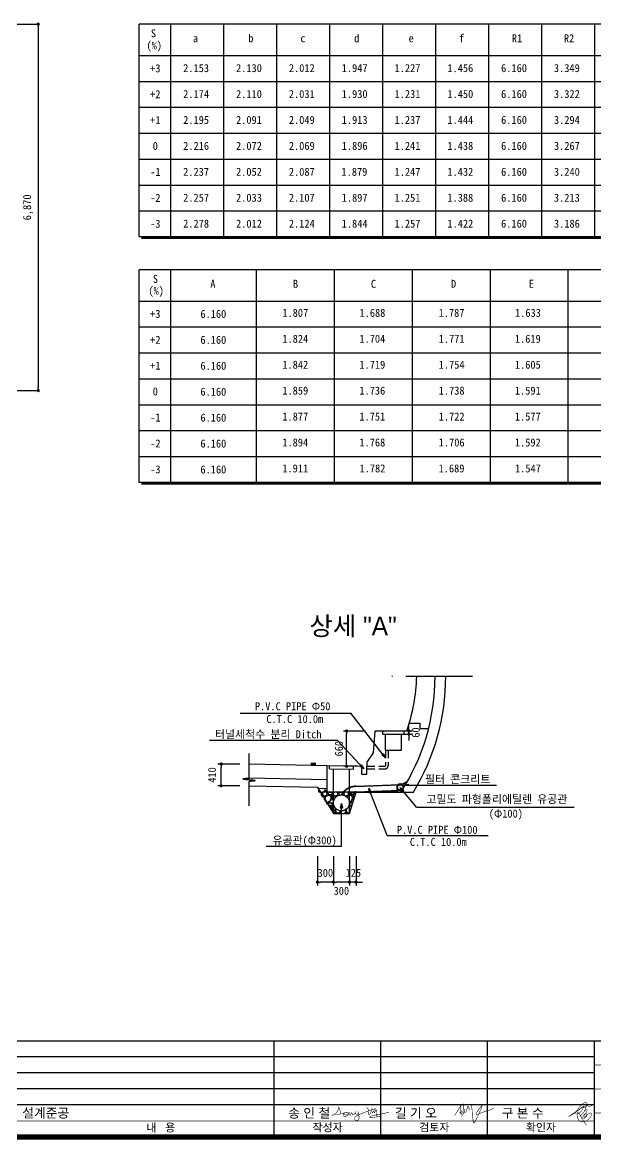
# Model space of a CAD drawing. Header units: millimetres. Extents: x -69382 to 174843, y -46375 to 101648.
# Drawn here: x 57822 to 68567, y -19600 to 1349 of the extents above; entities that cross this region are included whole.
import ezdxf
from ezdxf.enums import TextEntityAlignment as Align

# ---------------------------------------------------------------- set-up
doc = ezdxf.new("R2010")
doc.units = ezdxf.units.MM
doc.header["$LTSCALE"] = 1000
doc.linetypes.add('A-CENTR01', pattern=[2, 1.25, -0.25, 0.25, -0.25])
doc.linetypes.add('A-DASHD01', pattern=[0.75, 0.5, -0.25])
for name, color, linetype in [('CS-CNTL', 1, 'A-CENTR01'), ('CS-CONC-MAJR', 4, 'Continuous'), ('CS-CUTL', 1, 'A-CENTR01'), ('CS-DIML', 1, 'Continuous'), ('CS-EXCV', 3, 'A-DIGLN01'), ('CS-LEAL', 1, 'Continuous'), ('CS-LEAT', 3, 'Continuous'), ('CS-PATT', 1, 'Continuous'), ('CS-SYMB', 3, 'Continuous'), ('CS-TABL-LIN1', 4, 'Continuous'), ('CS-TABL-LIN2', 1, 'Continuous'), ('CS-TABL-TEX2', 3, 'Continuous'), ('CST-01-02-02-G05-CS-EXCV', 3, 'CFZ008'), ('CX-BORD', 3, 'Continuous'), ('CX-BORD-LIN1', 4, 'Continuous'), ('CX-BORD-LIN2', 3, 'Continuous'), ('CX-BORD-TEX2', 7, 'Continuous'), ('CX-BORD-TEX3', 6, 'Continuous'), ('CZ-HIDL', 2, 'A-DASHD01'), ('CZ-TEX1', 6, 'Continuous'), ('DIM1', 1, 'Continuous'), ('SINE', 7, 'Continuous')]:
    doc.layers.add(name, color=color, linetype=linetype)
doc.styles.get("Standard").update_dxf_attribs({"font": 'txt.shx', "bigfont": 'whgtxt.shx'})
doc.styles.add('TB_TEXT', font='Dotum.ttf')
doc.styles.add('TB_WBTXT', font='Dotum.ttf')
doc.styles.add('TB_WMTXT', font='Dotum.ttf')
doc.styles.add('WGTXT', font='DotumChe.ttf')
doc.linetypes.add('A-DIGLN01', pattern='A,0.9,-0.2,[19,kscals.shx,S=0.1,R=180,X=0,Y=0],0.9', length=2)
doc.linetypes.add('CFZ008', pattern='A,0.9,-0.2,[106,KHCLINE.shx,S=0.00606,R=180,X=0,Y=0],0.9', length=2)
doc.dimstyles.get("Standard").update_dxf_attribs({"dimtxt": 0.18, "dimasz": 0.18, "dimexe": 0.18, "dimexo": 0.0625, "dimgap": 0.09, "dimtad": 0, "dimtih": 1, "dimtoh": 1, "dimdec": 4, "dimzin": 0, "dimdsep": 46, "dimtxsty": 'Standard', "dimcen": 0.09, "dimadec": 0, "dimazin": 0, "dimtfac": 1, "dimtdec": 4, "dimtofl": 0, "dimtmove": 0, "dimatfit": 3, "dimfxl": 1, "dimtolj": 1, "dimtzin": 0, "dimarcsym": 0})

# ---------------------------------------------------------------- blocks, each defined once
blk = doc.blocks.new('_Dot')
at = {"layer": 'DIM1'}
blk.add_line((0, 0), (-1, 0), dxfattribs=at)
at = {"layer": 'DIM1', "const_width": 0.5}
blk.add_lwpolyline([(-0.25, 0, 1), (0.25, 0, 1)], format="xyb", close=True, dxfattribs=at)
blk = doc.blocks.new('*D4')
at = {"layer": 'CS-DIML', "color": 1, "transparency": 16777216}
for p, q in [((64950, -11937), (65126, -11937)), ((65066, -11877), (65066, -11817)), ((65066, -11997), (65066, -11937)), ((64950, -11997), (65126, -11997)), ((65066, -12057), (65066, -12117))]:
    blk.add_line(p, q, dxfattribs=at)
at = {"layer": 'Defpoints', "color": 0, "transparency": 16777216}
for p in [(64775, -11937), (65066, -11937), (64775, -11997)]:
    blk.add_point(p, dxfattribs=at)
at = {"layer": 'CS-DIML', "color": 1, "transparency": 16777216, "xscale": 60, "yscale": 60, "zscale": 60}
for p, rotation in [((65066, -11937), 270), ((65066, -11997), 90)]:
    blk.add_blockref('_Dot', p, dxfattribs=dict(at, rotation=rotation))
at = {"layer": 'CS-DIML', "color": 3, "transparency": 16777216, "insert": (65194, -11967), "char_height": 150, "attachment_point": 5, "rotation": 90, "style": 'WGTXT'}
blk.add_mtext('\\A1;60', dxfattribs=at)
blk = doc.blocks.new('*D5')
at = {"layer": 'CS-DIML', "color": 1, "transparency": 16777216}
for p, q in [((64252, -11939), (63839, -11939)), ((63899, -12539), (63899, -11999)), ((64102, -12599), (63839, -12599))]:
    blk.add_line(p, q, dxfattribs=at)
at = {"layer": 'Defpoints', "color": 0, "transparency": 16777216}
for p in [(63899, -11939), (64427, -11939), (64277, -12599)]:
    blk.add_point(p, dxfattribs=at)
at = {"layer": 'CS-DIML', "color": 1, "transparency": 16777216, "xscale": 60, "yscale": 60, "zscale": 60}
for p, rotation in [((63899, -11939), 90), ((63899, -12599), 270)]:
    blk.add_blockref('_Dot', p, dxfattribs=dict(at, rotation=rotation))
at = {"layer": 'CS-DIML', "color": 3, "transparency": 16777216, "insert": (63756, -12269), "char_height": 150, "attachment_point": 5, "rotation": 90, "style": 'WGTXT'}
blk.add_mtext('\\A1;660', dxfattribs=at)
blk = doc.blocks.new('A$C2ED238F6')
at = {"layer": 'SINE', "const_width": 0.24}
for points in [[(6.17, 9.04), (6.41, 8.65), (6.59, 8.31), (6.53, 7.95), (6.38, 7.64), (6.1, 7.22), (5.71, 6.73), (5.25, 6.31), (4.95, 5.97), (4.43, 5.7), (3.94, 5.51), (3.58, 5.45), (3.58, 5.45), (3.33, 5.58), (3.21, 5.88), (3.24, 6.31), (3.46, 6.76), (3.88, 7.52), (4.19, 8.01), (4.67, 8.65), (5.74, 9.71), (6.8, 10.63), (7.51, 10.99), (8.11, 11.02), (8.45, 10.75), (8.57, 10.26), (8.48, 9.93), (8.08, 8.68), (7.54, 7.37), (7.35, 6.88), (6.2, 5.45), (5.04, 4.21), (7.84, 7.37), (8.17, 7.61), (8.33, 7.61), (8.57, 7.49), (8.63, 7.22), (8.54, 6.97), (8.11, 6.18), (7.87, 5.67), (7.26, 4.97), (6.41, 4.02), (7.11, 5.09), (7.57, 5.51), (7.99, 5.67), (8.21, 5.67), (8.48, 5.39), (8.48, 5.03), (8.48, 4.81), (8.42, 4.6), (8.21, 4.24), (7.87, 3.9), (7.51, 3.54), (7.14, 3.45), (6.99, 3.48), (7.41, 4.11), (7.84, 4.48), (8.33, 4.91), (8.91, 5.39), (9.33, 5.73), (9.94, 5.97), (10.12, 6.03), (10.37, 6), (10.58, 5.79), (10.67, 5.61), (10.7, 5.3), (10.67, 5.06), (10.61, 4.84), (10.55, 4.57), (10.4, 4.3), (10.21, 4.02), (10.03, 3.66), (9.64, 3.29), (9.15, 2.87), (8.45, 2.38), (8.11, 2.17), (7.38, 1.89), (6.87, 1.77), (6.47, 1.74), (6.07, 1.71), (5.53, 1.8), (4.98, 2.17), (4.52, 2.68), (4.25, 3.26), (3.97, 4.08), (3.88, 4.78), (3.85, 5.33), (3.82, 6), (3.97, 6.4), (4.16, 6.4), (4.61, 5.97), (4.95, 5.51), (5.31, 5), (5.53, 4.54), (5.89, 3.96), (6.62, 2.68), (7.28, 1.56), (7.96, 0.63), (8.44, 0.08)], [(7.14, 9.3), (2.63, 5.96), (2.08, 5.57), (1.35, 5.15), (0.07, 4.47), (1.52, 5.61), (3.42, 6.78), (5.86, 8.52), (7.86, 9.34), (9.28, 9.84), (10.05, 10.02), (10.52, 10.13), (10.89, 10.17), (11.08, 10.15), (11.14, 10.04), (11.04, 9.86), (10.79, 9.67), (10.42, 9.47), (9.7, 9.12), (8.95, 8.93)], [(8.23, 8.7), (6.25, 8.5), (6.17, 9.04)]]:
    blk.add_lwpolyline(points, dxfattribs=at)
blk = doc.blocks.new('A$C482318BE')
at = {"layer": 'CS-EXCV', "color": 7, "const_width": 40}
for points in [[(51, -1349), (530, -561), (444, -1109), (442, -1166), (460, -1192), (475, -1190), (574, -961)], [(507, -1316), (602, -1127), (769, -926), (803, -908), (769, -1046), (696, -1204), (671, -1249), (736, -1162), (769, -1135), (801, -1127), (840, -1123), (872, -1127), (891, -1103), (1022, -670), (1045, -644), (1077, -652), (1128, -764), (1120, -806), (1120, -873), (1128, -938), (1128, -973)], [(706, -461), (714, -475), (720, -916)], [(1251, -460), (1281, -540), (1319, -720), (1354, -941), (1365, -1157), (1375, -1353), (1410, -1594), (1437, -1786), (1448, -1838), (1496, -1890), (1534, -1876), (1860, -1246), (1957, -1003), (2030, -842), (2112, -608), (2099, -590), (2068, -611), (1888, -851), (1825, -942), (1743, -1039), (1685, -1141), (1651, -1211), (1656, -1252), (1708, -1258), (1825, -1234), (2138, -1101), (2241, -1065), (2705, -931), (2833, -877), (2916, -820), (2980, -811)]]:
    blk.add_lwpolyline(points, dxfattribs=at)
blk = doc.blocks.new('A$C72AE6952')
at = {"const_width": 0.2}
for points in [[(-1.02, -4.19), (-0.23, -3.82), (0.5, -3.34), (0.99, -2.82), (1.29, -2.17), (1.55, -1.58), (1.64, -1.12), (1.55, -0.83)], [(0.21, -3.54), (0.43, -3.79), (0.94, -3.82), (1.54, -3.75), (2.16, -3.57), (2.4, -3.47), (3.07, -3.34), (3.78, -3.14), (4.24, -3), (4.74, -2.93), (5.1, -3.08), (5.29, -3.3), (5.22, -3.63), (5.09, -4), (4.74, -4.28), (4.29, -4.47), (3.82, -4.52), (3.38, -4.39), (3.26, -4.15), (3.33, -3.68), (3.5, -3.29), (3.62, -3.19), (3.69, -3.55), (3.87, -3.84), (4.15, -3.97), (4.6, -3.9), (4.92, -3.69), (5.15, -3.51), (5.29, -3.3), (5.51, -3.09), (5.63, -3.07), (5.72, -3.39), (5.8, -3.93), (5.9, -4.09), (6.06, -3.81), (6.28, -3.36), (6.44, -3.1), (6.54, -3.19), (6.63, -3.55), (6.71, -3.82), (6.85, -3.96), (7.08, -3.92), (7.32, -3.79), (7.71, -3.45), (7.96, -3), (8.13, -2.63)], [(1.64, -1.12), (2.07, -2.14), (2.31, -2.84), (2.4, -3.47)], [(8.95, -3.42), (9.06, -3.92), (9.2, -4.61), (9.21, -5.22), (9.06, -5.81), (8.88, -5.92), (8.51, -6.06), (8.15, -6.04), (7.7, -5.81), (7.51, -5.41), (7.52, -5.03), (7.71, -4.68), (7.96, -4.45), (8.5, -4.22), (9.31, -3.75), (12.77, -2.42)], [(7.82, -3.25), (7.97, -3.5), (8.19, -3.66), (8.41, -3.72), (8.73, -3.61), (8.95, -3.42), (9.04, -3.01), (9.17, -2.66)], [(11.98, -1.31), (12.23, -1.32), (12.47, -1.49), (12.69, -1.83), (12.75, -2.17), (12.77, -2.42), (12.74, -2.8), (12.69, -3.25), (12.72, -3.54), (12.74, -3.71), (12.91, -3.81), (13.18, -3.66), (13.53, -3.28), (13.8, -2.65), (13.97, -2.2), (14.07, -1.85), (14.05, -1.5), (14.03, -1.41)], [(12.77, -2.42), (14.42, -1.87), (14.76, -1.75), (15.22, -1.6), (15.38, -1.58), (15.38, -1.67), (14.82, -2.33), (14.48, -2.81), (14.22, -3.06), (14.08, -3.34), (14.07, -3.39)], [(14.62, -2.61), (14.9, -2.94), (14.99, -3.2), (15.09, -3.14), (15.23, -2.59), (15.49, -2.25), (15.74, -2.14), (15.85, -2.29), (15.85, -2.62), (15.87, -2.86), (15.9, -2.98), (15.9, -3.16), (15.86, -3.41), (15.83, -3.6), (15.79, -3.74), (15.79, -3.81), (15.75, -3.94), (15.24, -4.04), (14.32, -4.28), (13.77, -4.42), (13.19, -4.69), (13.1, -4.86), (13.31, -4.95), (14.05, -4.97), (14.67, -4.91), (15.66, -4.74), (16.07, -4.62), (17.13, -4.4)], [(15.75, -3.94), (20.44, -3)], [(15.75, -3.94), (16.09, -4.61)]]:
    blk.add_lwpolyline(points, dxfattribs=at)
blk = doc.blocks.new('CXBLKA1-KECH-한국도로공사')
at = {"layer": 'CX-BORD-LIN1', "const_width": 2}
blk.add_lwpolyline([(821, 20), (25, 20), (25, 574), (821, 574)], close=True, dxfattribs=at)
at = {"layer": 'CX-BORD-LIN1'}
for points, const_width in [([(821, 56), (25, 56)], 0.6), ([(583, 20), (583, 56)], 0.6), ([(583, 20), (583, 56)], 0.6), ([(583, 26), (295, 26)], 0.2)]:
    blk.add_lwpolyline(points, dxfattribs=dict(at, const_width=const_width))
for points in [[(463, 20), (463, 56)], [(503, 20), (503, 56)], [(543, 20), (543, 56)]]:
    blk.add_lwpolyline(points, dxfattribs=at)
at = {"layer": 'CX-BORD-LIN2'}
blk.add_line((583, 50), (295, 50), dxfattribs=at)
at = {"layer": 'CX-BORD-LIN2', "const_width": 0.3}
for points in [[(711, 47), (583, 47)], [(711, 38), (583, 38)], [(821, 29), (583, 29)]]:
    blk.add_lwpolyline(points, dxfattribs=at)
at = {"layer": 'CX-BORD-LIN2'}
for points in [[(583, 44), (295, 44)], [(583, 38), (295, 38)], [(583, 32), (295, 32)]]:
    blk.add_lwpolyline(points, dxfattribs=at)
blk.add_blockref('A$C72AE6952', (485.58, 32.22))
for name, p, xscale, yscale, zscale in [('A$C482318BE', (530.41, 34.79), 0.005000000000109139, 0.005000000000109139, 0.005000000000109139), ('A$C2ED238F6', (573.56, 24.3), 0.7800112628378884, 0.7800112628378884, 0.7800112628378884)]:
    blk.add_blockref(name, p, dxfattribs=dict(xscale=xscale, yscale=yscale, zscale=zscale))
at = {"layer": 'CX-BORD-LIN1', "style": 'TB_TEXT'}
for tag, height, p in [('TR_RDAT5', 3.5, (342.5, 53)), ('TR_DGN5', 3.5, (476.12, 53)), ('TR_CHK5', 3.5, (516.12, 53)), ('TR_APP5', 3.5, (556.12, 53)), ('TR_RNUM5', 3, (310.11, 52.64)), ('TR_RNUM4', 3, (310.11, 46.64)), ('TR_RDAT4', 3.5, (342.5, 47)), ('TR_DGN4', 3.5, (476.12, 47)), ('TR_CHK4', 3.5, (516.12, 47)), ('TR_APP4', 3.5, (556.12, 47)), ('TR_RNUM3', 3, (310.11, 40.64)), ('TR_RDAT3', 3.5, (342.5, 41)), ('TR_DGN3', 3.5, (476.12, 41)), ('TR_CHK3', 3.5, (516.12, 41)), ('TR_APP3', 3.5, (556.12, 41)), ('TR_RNUM2', 3, (310.11, 34.64)), ('TR_RDAT2', 3.5, (342.5, 35)), ('TR_DGN2', 3.5, (476.12, 35)), ('TR_CHK2', 3.5, (516.12, 35)), ('TR_APP2', 3.5, (556.12, 35)), ('TR_RNUM1', 3, (310.11, 28.64)), ('TR_RDAT1', 3.5, (342.5, 29)), ('TR_DGN1', 3.5, (476.12, 29)), ('TR_CHK1', 3.5, (516.12, 29)), ('TR_APP1', 3.5, (556.12, 29))]:
    blk.add_attdef(tag, text='', height=height, dxfattribs=at).set_placement(p, align=Align.MIDDLE_CENTER)
for tag, p in [('TR_RCON5', (367.3, 53)), ('TR_RCON4', (367.3, 47)), ('TR_RCON3', (367.3, 41)), ('TR_RCON2', (367.3, 35)), ('TR_RCON1', (367.3, 29))]:
    blk.add_attdef(tag, text='', height=3.5, dxfattribs=at).set_placement(p, align=Align.MIDDLE_LEFT)
at = {"layer": 'CX-BORD-LIN2', "style": 'TB_TEXT'}
blk.add_attdef('TD_VERSION', text='', height=3, rotation=90, dxfattribs=at).set_placement((825.5, 68.01), align=Align.MIDDLE_CENTER)
at = {"layer": 'CX-BORD-TEX2', "style": 'TB_WMTXT'}
for tag, height, p in [('TB_CNAME', 5, (40.34, 551.83)), ('TB_CSCOP', 4, (41.63, 543.83))]:
    blk.add_attdef(tag, text='', height=height, dxfattribs=at).set_placement(p, align=Align.BOTTOM_LEFT)
at = {"layer": 'CX-BORD-TEX2', "style": 'TB_WBTXT'}
for tag, height, p in [('TB_MTITIL', 10, (423, 553.33)), ('TB_STITL', 7, (423, 538.33))]:
    blk.add_attdef(tag, text='', height=height, dxfattribs=at).set_placement(p, align=Align.MIDDLE_CENTER)
at = {"layer": 'CX-BORD-TEX3', "style": 'TB_TEXT'}
for s, p in [('내   용', (420.5, 23.58)), ('작성자', (483, 23.66)), ('검토자', (523, 23.66)), ('확인자', (563, 23.66))]:
    blk.add_text(s, height=3, dxfattribs=at).set_placement(p, align=Align.MIDDLE)
for tag, height, p in [('TD_LNDST', 4.5, (240, 51.5)), ('TD_DSECT', 4.5, (630.5, 51.5)), ('TD_DDIST', 4.5, (679.5, 51.5)), ('TD_DNAME_TOP', 4.5, (780, 47.96)), ('TD_DCOMP', 4.5, (240, 42.59)), ('TD_CSECT', 4.5, (630.5, 42.5)), ('TD_CDIST', 4.5, (679.5, 42.5)), ('TD_DNAME_MAIN', 4.5, (780, 41.47)), ('TD_CCOMP', 4.5, (240, 33.59)), ('TD_HSCAL', 4.5, (637.5, 33.5)), ('TD_VSCAL', 4.5, (686.5, 33.5)), ('TD_CNAME', 5, (90, 27.6)), ('TD_FIELD', 4.5, (205, 25.13)), ('TD_CSTEP', 4.5, (275.74, 25.13)), ('TD_DWGCODE', 4.5, (662, 24.79)), ('TD_DWGNO', 4.5, (780, 25))]:
    blk.add_attdef(tag, text='', height=height, dxfattribs=at).set_placement(p, align=Align.MIDDLE_CENTER)
at = {"layer": 'CX-BORD-TEX3', "style": 'TB_TEXT', "width": 0.9}
blk.add_attdef('TD_DNAME_BOT', text='', height=3, dxfattribs=at).set_placement((780, 35.25), align=Align.MIDDLE_CENTER)
blk = doc.blocks.new('*D11')
at = {"layer": 'CS-DIML', "color": 1, "lineweight": -2, "transparency": 16777216}
for p, q in [((57120, 1314), (58120, 1314)), ((57120, -5556), (58120, -5556))]:
    blk.add_line(p, q, dxfattribs=at)
at = {"layer": 'CS-DIML', "color": 1, "transparency": 16777216}
blk.add_line((58120, 1254), (58120, -5496), dxfattribs=at)
at = {"layer": 'Defpoints', "color": 0, "transparency": 16777216}
for p in [(57120, 1314), (57120, -5556), (58120, -5556)]:
    blk.add_point(p, dxfattribs=at)
at = {"layer": 'CS-DIML', "color": 1, "transparency": 16777216, "xscale": 60, "yscale": 60, "zscale": 60}
for p, rotation in [((58120, 1314), 90), ((58120, -5556), 270)]:
    blk.add_blockref('_Dot', p, dxfattribs=dict(at, rotation=rotation))
at = {"layer": 'CS-DIML', "color": 3, "transparency": 16777216, "insert": (57930, -2121), "char_height": 150, "attachment_point": 5, "rotation": 90, "style": 'WGTXT'}
blk.add_mtext('6,870', dxfattribs=at)
blk = doc.blocks.new('*D33')
at = {"layer": 'CS-DIML', "color": 1, "transparency": 16777216}
for p, q in [((63952, -14286), (63952, -14832)), ((64077, -14286), (64077, -14832)), ((63892, -14772), (63832, -14772)), ((64077, -14772), (63952, -14772)), ((64137, -14772), (64197, -14772))]:
    blk.add_line(p, q, dxfattribs=at)
at = {"layer": 'Defpoints', "color": 0, "transparency": 16777216}
for p in [(63952, -14111), (64077, -14111), (63952, -14772)]:
    blk.add_point(p, dxfattribs=at)
at = {"layer": 'CS-DIML', "color": 1, "transparency": 16777216, "xscale": 60, "yscale": 60, "zscale": 60}
blk.add_blockref('_Dot', (63952, -14772), dxfattribs=at)
at = {"layer": 'CS-DIML', "color": 1, "transparency": 16777216, "xscale": 60, "yscale": 60, "zscale": 60, "rotation": 180}
blk.add_blockref('_Dot', (64077, -14772), dxfattribs=at)
at = {"layer": 'CS-DIML', "color": 3, "transparency": 16777216, "insert": (64026, -14598), "char_height": 150, "attachment_point": 5, "style": 'WGTXT'}
blk.add_mtext('\\A1;125', dxfattribs=at)
blk = doc.blocks.new('*D34')
at = {"layer": 'CS-DIML', "color": 1, "transparency": 16777216}
for p, q in [((63652, -14286), (63652, -14832)), ((63952, -14286), (63952, -14832)), ((63892, -14772), (63712, -14772))]:
    blk.add_line(p, q, dxfattribs=at)
at = {"layer": 'Defpoints', "color": 0, "transparency": 16777216}
for p in [(63652, -14111), (63952, -14111), (63652, -14772)]:
    blk.add_point(p, dxfattribs=at)
at = {"layer": 'CS-DIML', "color": 1, "transparency": 16777216, "xscale": 60, "yscale": 60, "zscale": 60, "rotation": 180}
blk.add_blockref('_Dot', (63652, -14772), dxfattribs=at)
at = {"layer": 'CS-DIML', "color": 1, "transparency": 16777216, "xscale": 60, "yscale": 60, "zscale": 60}
blk.add_blockref('_Dot', (63952, -14772), dxfattribs=at)
at = {"layer": 'CS-DIML', "color": 3, "transparency": 16777216, "insert": (63801, -14936), "char_height": 150, "attachment_point": 5, "style": 'WGTXT'}
blk.add_mtext('\\A1;300', dxfattribs=at)
blk = doc.blocks.new('*D35')
at = {"layer": 'CS-DIML', "color": 1, "transparency": 16777216}
for p, q in [((63352, -14286), (63352, -14832)), ((63652, -14286), (63652, -14832)), ((63592, -14772), (63412, -14772))]:
    blk.add_line(p, q, dxfattribs=at)
at = {"layer": 'Defpoints', "color": 0, "transparency": 16777216}
for p in [(63352, -14111), (63652, -14111), (63352, -14772)]:
    blk.add_point(p, dxfattribs=at)
at = {"layer": 'CS-DIML', "color": 1, "transparency": 16777216, "xscale": 60, "yscale": 60, "zscale": 60, "rotation": 180}
blk.add_blockref('_Dot', (63352, -14772), dxfattribs=at)
at = {"layer": 'CS-DIML', "color": 1, "transparency": 16777216, "xscale": 60, "yscale": 60, "zscale": 60}
blk.add_blockref('_Dot', (63652, -14772), dxfattribs=at)
at = {"layer": 'CS-DIML', "color": 3, "transparency": 16777216, "insert": (63501, -14598), "char_height": 150, "attachment_point": 5, "style": 'WGTXT'}
blk.add_mtext('\\A1;300', dxfattribs=at)
blk = doc.blocks.new('*D36')
at = {"layer": 'CS-DIML', "color": 1, "transparency": 16777216}
for p, q in [((61896, -12557), (61488, -12557)), ((61548, -12907), (61548, -12617)), ((61896, -12967), (61488, -12967))]:
    blk.add_line(p, q, dxfattribs=at)
at = {"layer": 'Defpoints', "color": 0, "transparency": 16777216}
for p in [(61548, -12557), (62071, -12557), (62071, -12967)]:
    blk.add_point(p, dxfattribs=at)
at = {"layer": 'CS-DIML', "color": 1, "transparency": 16777216, "xscale": 60, "yscale": 60, "zscale": 60}
for p, rotation in [((61548, -12557), 90), ((61548, -12967), 270)]:
    blk.add_blockref('_Dot', p, dxfattribs=dict(at, rotation=rotation))
at = {"layer": 'CS-DIML', "color": 3, "transparency": 16777216, "insert": (61380, -12763), "char_height": 150, "attachment_point": 5, "rotation": 90, "style": 'WGTXT'}
blk.add_mtext('\\A1;410', dxfattribs=at)

msp = doc.modelspace()

# ---------------------------------------------------------------- hatches: boundary and pattern name
at = {"layer": 'CS-LEAL'}
for points in [[(64558.3529, -12383.1598), (64586.9299, -12361.2656), (64627.377, -12443.6551)], [(64145.1296, -12594.507), (64171.6564, -12570.1692), (64219.2375, -12648.6551)], [(65054.9321, -12932.8524), (65054.9321, -12968.8524), (64964.9321, -12950.8524)], [(64362.4909, -13091.9095), (64328.9339, -13104.9452), (64313.1231, -13014.535)], [(64974.9139, -13054.2775), (64947.0493, -13077.0714), (64903.9967, -12996.013)], [(63823.0011, -13387.3242), (63787.0011, -13387.3242), (63805.0011, -13297.3242)]]:
    msp.add_hatch(color=256, dxfattribs=at).paths.add_polyline_path(points)
at = {"layer": 'CS-PATT'}
h = msp.add_hatch(dxfattribs=at)
h.set_pattern_fill('GRAVEL', color=256, scale=200, style=0)
h.set_pattern_definition([(228.0128, (49236.014, 44085), (-1599.9996464, -1800.0002683), [26.9072, -2663.8176]), (184.9697, (49218.0145, 44064.9995), (2400.0002103, 199.9982614), [46.1736, -4571.185]), (132.5104, (49172.014, 44061), (1999.9981437, -2200.0017348), [32.5576, -3223.2064]), (267.2737, (49094.0145, 44011), (199.9992035, 4000.000059), [42.0476, -4162.7116]), (292.8337, (49092.0145, 43969), (-1000.0019811, 2399.9992824), [41.231, -4081.8746]), (357.2737, (49108.0145, 43931), (-4000.000059, 199.9992035), [42.0476, -4162.7116]), (37.6942, (49150.0145, 43928.9995), (-2600.0014691, -1999.998081), [55.6058, -5504.9698]), (72.2553, (49194.0145, 43962.9995), (1400.0021525, 4399.9992462), [52.4976, -5197.2642]), (121.4296, (49210.0145, 44013), (-1600.0016468, 2599.9990073), [42.19, -4176.8146]), (175.2364, (49188.014, 44049), (2200.0001893, -199.9983065), [48.1664, -2360.1526]), (222.3974, (49140.0145, 44052.9995), (-2400.0014702, -2199.9984164), [62.2896, -6166.675]), (138.8141, (49292.014, 44009), (-1400.0005894, 1199.9994627), [21.2602, -2104.7688]), (171.4692, (49276.014, 44023), (2599.999657, -400.001582), [40.4474, -4004.3022]), (225, (49236.01, 44029), (-2e-14, -200.00006), [28.2842, -254.5584]), (203.1986, (49222.014, 44053), (999.999946, 400.000265), [15.2316, -1507.923]), (291.8014, (49208.014, 44047), (-199.999982, 600.000055), [21.5406, -1055.4924]), (30.9638, (49216.014, 44027), (599.999604, 400.000497), [34.9858, -1131.2046]), (161.5651, (49246.014, 44045), (400.00009, -199.99968), [25.2982, -607.1574]), (16.3895, (49092.014, 44047), (2000.0004397, 599.998542), [35.44, -3508.569]), (70.3462, (49126.014, 44057), (-799.9990495, -2200.000427), [29.7322, -2943.4816]), (293.1986, (49246.014, 44085), (-400.000265, 999.999946), [30.463, -1492.6916]), (343.6105, (49258.014, 44057), (-2000.0004397, 599.998542), [35.44, -3508.569]), (339.444, (49092.014, 43923), (-1000.000369, 399.999199), [34.176, -1674.6248]), (294.7751, (49124.014, 43911), (-999.998438, 2200.0006844), [28.6356, -2834.9286]), (66.8014, (49248.014, 43885), (400.000265, 999.999946), [30.463, -1492.6916]), (17.354, (49260.014, 43913), (-2600.0004038, -799.9989005), [33.5262, -3319.0848]), (69.444, (49150.014, 43885), (-399.999199, -1000.000369), [17.088, -1691.7128]), (101.3099, (49236.014, 43885), (-199.999526, 800.00015), [10.198, -1009.6058]), (165.9638, (49234.014, 43895), (600.00011, -199.99961), [41.231, -783.39]), (186.009, (49194.014, 43905), (1999.9999502, 199.9998635), [38.21, -3782.7846]), (303.6901, (49216.014, 44009), (-200.000267, 399.99991), [28.8444, -692.2658]), (353.1572, (49232.0145, 43984.9995), (3399.9998731, -400.0015996), [50.3588, -4985.5126]), (60.9454, (49282.014, 43979), (-800.0000054, -1400.000077), [20.5912, -2038.5348]), (90, (49292.01, 43997), (-200, 200), [12, -188]), (120.2564, (49190.014, 43911), (799.9989774, -1400.000491), [27.7848, -2750.704]), (48.0128, (49176.014, 43935), (1599.9996464, 1800.0002683), [53.8144, -2636.9104]), (0, (49212.01, 43975), (200, 200), [52, -148]), (325.3048, (49264.014, 43975), (-1999.9988518, 1400.001722), [31.6228, -3130.6548]), (254.0546, (49290.014, 43957), (-199.999978, -800.000025), [29.1204, -1426.9016]), (207.646, (49282.0145, 43928.9995), (-3799.9991614, -2000.0015426), [47.413, -4693.8948]), (175.4261, (49240.0145, 43906.9995), (-2600.0001117, 199.9989602), [50.1598, -4965.8148])])
h.paths.add_polyline_path([(63352.377, -13039.1551), (63527.377, -13035.6551), (63527.377, -13085.6551), (64077.3764, -13085.657), (63952.377, -13485.6551), (63652.377, -13485.6551)])
h.paths.add_polyline_path([(63652.377, -13285.6551, 1), (63952.377, -13285.6551, 1)], flags=16)

# ---------------------------------------------------------------- linework, layer by layer
at = {"layer": 'CS-CNTL'}
msp.add_lwpolyline([(66257.9679, -10916.7417), (64744.3173, -10916.7417)], dxfattribs=at)
at = {"layer": 'CS-CONC-MAJR'}
for p, q in [((64577.377, -11998.6551), (64577.377, -11938.6551)), ((64977.377, -11998.6551), (64977.377, -11938.6551)), ((65075.0107, -11788.6551), (65275.0107, -11788.6551)), ((65275.0107, -11788.6551), (65275.0107, -11888.6551)), ((65275.0107, -11888.6551), (65437.5804, -11888.6551)), ((64577.377, -11998.6551), (64977.377, -11998.6551)), ((64627.377, -12298.6551), (64627.377, -11998.6551)), ((64927.377, -12298.6551), (64927.377, -11998.6551)), ((64627.377, -12298.6551), (64927.377, -12298.6551)), ((62070.7771, -12556.5231), (63527.377, -12585.6551)), ((63527.377, -12585.6551), (64177.377, -12598.6551)), ((63527.377, -12585.6551), (63527.377, -13085.6551)), ((63577.377, -12646.6551), (63577.377, -12586.6551)), ((63577.377, -12646.6551), (64027.377, -12655.6551)), ((63652.377, -13485.6551), (63652.377, -12648.1551)), ((63952.377, -13485.6551), (63952.377, -12654.1551)), ((64027.377, -12655.6551), (64027.377, -12595.6551)), ((62070.7771, -12816.5231), (63527.377, -12845.6551)), ((64077.377, -13085.6551), (63527.377, -13085.6551)), ((64837.9967, -13075.6551), (64647.9967, -13075.6551)), ((64647.9967, -13075.6551), (64647.9967, -13085.6551))]:
    msp.add_line(p, q, dxfattribs=at)
for points in [[(65027.377, -11938.6551), (64977.377, -11938.6551), (64577.377, -11938.6551), (64427.377, -11938.6551), (64397.377, -12348.6551), (64277.377, -12523.6551), (64277.377, -12598.6551)], [(64177.377, -12598.6551), (64177.377, -12750.6551), (64277.377, -12750.6551), (64277.377, -12598.6551)], [(64837.9967, -12996.013), (64837.9967, -13075.6551)], [(64847.9967, -12996.013), (64847.9967, -13085.6551)]]:
    msp.add_lwpolyline(points, dxfattribs=at)
msp.add_circle((63802.377, -13285.6551), 150, dxfattribs=at)
for centre, radius, start, end in [((61574.5455, -10916.7417), 3983.4224, 327.01052777, 360), ((61710.3888, -10802.7557), 3506.0916, 341.0962814, 358.13693747), ((64903.9967, -12996.013), 66, 89.62110604, 180), ((64903.9967, -12996.013), 56, 89.62110604, 180), ((64905.6896, -12740.0186), 200, 269.62110604, 309.14659421), ((64905.6896, -12740.0186), 190, 269.62110604, 319.15166672)]:
    msp.add_arc(centre, radius, start, end, dxfattribs=at)
at = {"layer": 'CS-CUTL'}
for p, q in [((62070.7771, -12822.5854), (62070.7771, -12361.9987)), ((62070.7771, -13343.1721), (62070.7771, -12882.5854))]:
    msp.add_line(p, q, dxfattribs=at)
at = {"layer": 'CS-CUTL', "extrusion": (0, 0, -1)}
for centre, start_param, end_param in [((62070.7771, -12837.5854), -1.5707963268, 1.5707963268), ((62070.7771, -12867.5854), 1.5707963268, 4.7123889804)]:
    msp.add_ellipse(centre, major_axis=(-112.5, 0), ratio=0.1333333333, start_param=start_param, end_param=end_param, dxfattribs=at)
at = {"layer": 'CS-EXCV', "ltscale": 50}
msp.add_line((63352.377, -13012.1551), (63527.377, -13015.6551), dxfattribs=at)
at = {"layer": 'CS-EXCV'}
msp.add_lwpolyline([(62070.7771, -12966.5231), (63352.7768, -12992.1631), (63652.377, -13485.6551), (63952.377, -13485.6551), (64077.377, -13085.6551), (65151.8123, -13085.6551)], dxfattribs=at)
msp.add_arc((61574.5455, -10916.7417), 4183.4224, 328.77137219, 360, dxfattribs=at)
at = {"layer": 'CS-LEAL'}
for p, q in [((61906.1174, -11600.7878), (63981.6146, -11600.7878)), ((64627.377, -12443.6551), (63981.6146, -11600.7878)), ((61331.0361, -12107.6343), (63722.862, -12107.6343)), ((64219.2375, -12648.6551), (63722.862, -12107.6343)), ((64964.9321, -12950.8524), (66711.7571, -12950.8524)), ((64656.7663, -13899.1527), (64313.1231, -13014.535)), ((65209.2843, -13369.2134), (64903.9967, -12996.013)), ((63805.0011, -14104.264), (63805.0011, -13297.3242)), ((65209.2843, -13369.2134), (68167.0407, -13369.2134)), ((65209.2843, -13369.2134), (68163.4995, -13369.2134)), ((64656.7663, -13899.1527), (66550.0308, -13899.1527)), ((63805.0011, -14104.264), (62390.2918, -14104.264))]:
    msp.add_line(p, q, dxfattribs=at)
for points in [[(64558.3529, -12383.1598), (64586.9299, -12361.2656), (64627.377, -12443.6551)], [(64145.1296, -12594.507), (64171.6564, -12570.1692), (64219.2375, -12648.6551)], [(65054.9321, -12932.8524), (65054.9321, -12968.8524), (64964.9321, -12950.8524)], [(64362.4909, -13091.9095), (64328.9339, -13104.9452), (64313.1231, -13014.535)], [(64974.9139, -13054.2775), (64947.0493, -13077.0714), (64903.9967, -12996.013)], [(63823.0011, -13387.3242), (63787.0011, -13387.3242), (63805.0011, -13297.3242)]]:
    msp.add_lwpolyline(points, close=True, dxfattribs=at)
at = {"layer": 'CS-SYMB'}
msp.add_solid([(63227.377, -12529.6451), (63327.377, -12531.6451), (63227.377, -12579.6551), (63327.377, -12581.6551)], dxfattribs=at)
at = {"layer": 'CS-TABL-LIN1'}
for p, q in [((60012.1464, -2674.5321), (60012.1464, 1311.579)), ((79740.042, 1311.579), (60012.1464, 1311.579)), ((60012.1464, 728.2457), (79740.042, 728.2457)), ((79665.042, -2674.5321), (60012.1464, -2674.5321)), ((79740.042, -3293.0566), (60012.1464, -3293.0566)), ((60012.1464, -7279.1677), (60012.1464, -3293.0566)), ((60012.1464, -3876.3899), (79740.042, -3876.3899)), ((79665.042, -7279.1677), (60012.1464, -7279.1677))]:
    msp.add_line(p, q, dxfattribs=at)
at = {"layer": 'CS-TABL-LIN1', "const_width": 37.5}
for points in [[(79665.042, -2693.2821), (60049.6464, -2693.2821)], [(79665.042, -7297.9177), (60049.6464, -7297.9177)]]:
    msp.add_lwpolyline(points, dxfattribs=at)
at = {"layer": 'CS-TABL-LIN2'}
for p, q in [((60601.0773, 1311.579), (60601.0773, -2674.5321)), ((61594.2023, 1311.579), (61594.2023, -2674.5321)), ((62587.3273, 1311.579), (62587.3273, -2674.5321)), ((63580.4523, 1311.579), (63580.4523, -2674.5321)), ((64573.5773, 1311.579), (64573.5773, -2674.5321)), ((65566.7023, 1311.579), (65566.7023, -2674.5321)), ((66559.8273, 1311.579), (66559.8273, -2674.5321)), ((67552.9523, 1311.579), (67552.9523, -2674.5321)), ((68546.0773, 1311.579), (68546.0773, -2674.5321)), ((68546.0773, 1311.579), (68546.0773, -2674.5321)), ((60012.1464, 242.1346), (79740.042, 242.1346)), ((60012.1464, -243.9765), (79740.042, -243.9765)), ((60012.1464, -730.0877), (79740.042, -730.0877)), ((60012.1464, -1216.1988), (79740.042, -1216.1988)), ((60012.1464, -1702.3099), (79740.042, -1702.3099)), ((60012.1464, -2188.421), (79740.042, -2188.421)), ((60601.0773, -3293.0566), (60601.0773, -7279.1677)), ((62202.7714, -3293.0566), (62202.7714, -7279.1677)), ((63664.2298, -3293.0566), (63664.2298, -7279.1677)), ((65125.6881, -3293.0566), (65125.6881, -7279.1677)), ((66587.1464, -3293.0566), (66587.1464, -7279.1677)), ((68048.6048, -3293.0566), (68048.6048, -7279.1677)), ((60012.1464, -4362.501), (79740.042, -4362.501)), ((60012.1464, -4848.6122), (79740.042, -4848.6122)), ((60012.1464, -5334.7233), (79740.042, -5334.7233)), ((60012.1464, -5820.8344), (79740.042, -5820.8344)), ((60012.1464, -6306.9455), (79740.042, -6306.9455)), ((60012.1464, -6793.0566), (79740.042, -6793.0566))]:
    msp.add_line(p, q, dxfattribs=at)
at = {"layer": 'CST-01-02-02-G05-CS-EXCV', "linetype": 'CFZ008', "flags": 128}
msp.add_lwpolyline([(64077.377, -13085.6551), (65029.3741, -13085.6551)], dxfattribs=at)
at = {"layer": 'CZ-HIDL', "ltscale": 0.3}
for p, q in [((64627.377, -12298.6551), (64627.377, -12588.6551)), ((64677.377, -12298.6551), (64677.377, -12588.6551)), ((64277.377, -12598.6551), (64617.377, -12598.6551)), ((64277.377, -12648.6551), (64617.377, -12648.6551))]:
    msp.add_line(p, q, dxfattribs=at)
at = {"layer": 'CZ-HIDL', "ltscale": 20}
for p, q in [((64072.9006, -12973.7446), (64901.7585, -12940.0577)), ((64073.1781, -12979.7383), (64876.7994, -12947.0609)), ((64077.0959, -13079.6615), (64905.9951, -13045.973)), ((64077.3305, -13085.657), (64906.2349, -13051.9682))]:
    msp.add_line(p, q, dxfattribs=at)
at = {"layer": 'CZ-HIDL'}
for radius in [56, 50]:
    msp.add_circle((64903.9967, -12996.013), radius, dxfattribs=at)
at = {"layer": 'CZ-HIDL', "ltscale": 0.3}
for radius in [10, 60]:
    msp.add_arc((64617.377, -12588.6551), radius, 270, 0, dxfattribs=at)
at = {"layer": 'CZ-HIDL', "ltscale": 20}
for centre, radius, start, end in [((64086.0884, -13314.682), 341.1924, 92.215151, 148.3820373), ((64086.0885, -13314.6821), 335.1925, 92.20735949, 147.71704537), ((64086.0885, -13314.6821), 235.1925, 92.19119914, 142.46946619), ((64086.0885, -13314.6821), 229.1925, 92.18996042, 142.57456511)]:
    msp.add_arc(centre, radius, start, end, dxfattribs=at)

# ---------------------------------------------------------------- block references
at = {"layer": 'CX-BORD'}
ref = msp.add_blockref('CXBLKA1-KECH-한국도로공사', (39392.8557, -20550.1404), dxfattribs=dict(at, xscale=50, yscale=50, zscale=50))
ref.add_attrib('TR_APP1', '구 본 수', dxfattribs={"layer": 'CX-BORD-LIN1', "height": 175, "style": 'TB_TEXT'}).set_placement((67198.7784, -19100.1404), align=Align.MIDDLE_CENTER)
ref.add_attrib('TR_CHK1', '길 기 오', dxfattribs={"layer": 'CX-BORD-LIN1', "height": 175, "style": 'TB_TEXT'}).set_placement((65198.7784, -19100.1404), align=Align.MIDDLE_CENTER)
ref.add_attrib('TR_DGN1', '송 인 철', dxfattribs={"layer": 'CX-BORD-LIN1', "height": 175, "style": 'TB_TEXT'}).set_placement((63198.7784, -19100.1404), align=Align.MIDDLE_CENTER)
ref.add_attrib('TR_RCON1', ' 설계준공', dxfattribs={"layer": 'CX-BORD-LIN1', "height": 175, "style": 'TB_TEXT'}).set_placement((57758.0214, -19100.1404), align=Align.MIDDLE_LEFT)

# ---------------------------------------------------------------- texts
at = {"layer": 'CS-LEAT', "style": 'WGTXT'}
for s, p in [('+3', (60314.4744, 412.1999)), ('+2', (60314.4744, -73.9112)), ('+1', (60314.4744, -557.9191)), ('0', (60314.4744, -1042.8506)), ('-1', (60314.4744, -1530.7831)), ('-2', (60314.4744, -2016.8942)), ('-3', (60314.4744, -2503.0053)), ('+3', (60314.4744, -4192.4357)), ('+2', (60314.4744, -4678.5468)), ('+1', (60314.4744, -5162.5547)), ('0', (60314.4744, -5647.4862)), ('-1', (60314.4744, -6135.4187)), ('-2', (60314.4744, -6621.5298)), ('-3', (60314.4744, -7107.6409)), ('P.V.C PIPE Φ50', (62888.4791, -11549.52)), ('C.T.C 10.0m', (62928.6642, -11789.1077)), ('터널세척수 분리 Ditch', (62431.395, -12074.1744)), ('필터 콘크리트', (65981.3556, -12917.8698)), ('고밀도 파형폴리에틸렌 유공관', (66716.4763, -13291.1538)), ('(Φ100)', (66884.0313, -13562.4327)), ('P.V.C PIPE Φ100', (65597.5235, -13865.6928)), ('유공관(Φ300)', (63111.9097, -14063.4217)), ('C.T.C 10.0m', (65618.494, -14092.3719))]:
    msp.add_text(s, height=150, dxfattribs=at).set_placement(p, align=Align.CENTER)
for s, p in [('2.153', (60836.3063, 416.0761)), ('6.160', (66795.0563, 416.0761)), ('3.349', (67785.4751, 416.0761)), ('2.174', (60836.3063, -70.035)), ('6.160', (66795.0563, -70.035)), ('3.322', (67785.4751, -70.035)), ('2.195', (60836.3063, -556.1461)), ('6.160', (66795.0563, -556.1461)), ('3.294', (67785.4751, -556.1461)), ('2.216', (60836.3063, -1042.2572)), ('2.072', (61826.7251, -1042.2572)), ('6.160', (66795.0563, -1042.2572)), ('3.267', (67785.4751, -1042.2572)), ('2.237', (60836.3063, -1528.3683)), ('2.087', (62817.144, -1528.3683)), ('1.247', (64797.9818, -1528.3683)), ('6.160', (66795.0563, -1528.3683)), ('3.240', (67785.4751, -1528.3683)), ('2.257', (60836.3063, -2014.4794)), ('2.033', (61826.7251, -2014.4794)), ('2.107', (62817.144, -2014.4794)), ('1.897', (63807.5629, -2014.4794)), ('1.251', (64797.9818, -2014.4794)), ('1.388', (65788.4007, -2014.4794)), ('6.160', (66795.0563, -2014.4794)), ('3.213', (67785.4751, -2014.4794)), ('2.278', (60836.3063, -2500.5905)), ('6.160', (66795.0563, -2500.5905)), ('3.186', (67785.4751, -2500.5905)), ('1.807', (62694.6346, -4172.8334)), ('1.824', (62694.6346, -4658.9445)), ('1.842', (62694.6346, -5145.0556)), ('1.859', (62694.6346, -5631.1667)), ('1.877', (62694.6346, -6117.2778)), ('1.751', (64138.9835, -6117.2778)), ('1.722', (65626.106, -6117.2778)), ('1.894', (62694.6346, -6603.389)), ('1.768', (64138.9835, -6603.389)), ('1.706', (65626.106, -6603.389)), ('1.592', (67053.3454, -6603.389)), ('1.911', (62694.6346, -7089.5001)), ('1.689', (65623.7153, -7089.5001))]:
    msp.add_text(s, height=150, dxfattribs=at).set_placement(p)
at = {"layer": 'CS-LEAT', "color": 1, "style": 'WGTXT'}
for s, p in [('2.130', (61826.7251, 416.0761)), ('2.110', (61826.7251, -70.035)), ('2.091', (61826.7251, -556.1461)), ('2.052', (61826.7251, -1528.3683)), ('2.012', (61826.7251, -2500.5905)), ('2.124', (62817.144, -2500.5905)), ('1.787', (65623.7153, -4172.8334)), ('1.771', (65626.106, -4658.9445)), ('1.719', (64138.9835, -5145.0556)), ('1.754', (65626.106, -5145.0556)), ('1.736', (64138.9835, -5631.1667)), ('1.738', (65626.106, -5631.1667))]:
    msp.add_text(s, height=150, dxfattribs=at).set_placement(p)
at = {"layer": 'CS-LEAT', "color": 6, "style": 'WGTXT'}
for s, p in [('2.012', (62817.144, 416.0761)), ('1.947', (63807.5629, 416.0761)), ('1.227', (64797.9818, 416.0761)), ('1.456', (65788.4007, 416.0761)), ('2.031', (62817.144, -70.035)), ('1.930', (63807.5629, -70.035)), ('1.231', (64797.9818, -70.035)), ('1.450', (65788.4007, -70.035)), ('2.049', (62817.144, -556.1461)), ('1.913', (63807.5629, -556.1461)), ('1.237', (64797.9818, -556.1461)), ('1.444', (65788.4007, -556.1461)), ('2.069', (62817.144, -1042.2572)), ('1.896', (63807.5629, -1042.2572)), ('1.241', (64797.9818, -1042.2572)), ('1.438', (65788.4007, -1042.2572)), ('1.879', (63803.4206, -1528.3683)), ('1.432', (65788.4007, -1528.3683)), ('1.844', (63807.5629, -2500.5905)), ('1.257', (64797.9818, -2500.5905)), ('1.422', (65788.4007, -2500.5905)), ('1.688', (64141.1944, -4172.8334)), ('1.633', (67055.5565, -4172.8334)), ('1.704', (64138.9835, -4658.9445)), ('1.619', (67053.3454, -4658.9445)), ('1.605', (67053.3454, -5145.0556)), ('1.591', (67053.3454, -5631.1667)), ('1.577', (67053.3454, -6117.2778)), ('1.782', (64141.1944, -7089.5001)), ('1.547', (67055.5565, -7089.5001))]:
    msp.add_text(s, height=150, dxfattribs=at).set_placement(p)
at = {"layer": 'CS-LEAT', "style": 'WGTXT'}
for p in [(61401.9244, -4117.9475), (61401.9244, -4604.0586), (61401.9244, -5090.1697), (61401.9244, -5576.2808), (61401.9244, -6062.3919), (61401.9244, -6548.503), (61401.9244, -7034.6142)]:
    msp.add_text('6.160', height=150, dxfattribs=at).set_placement(p, align=Align.MIDDLE_CENTER)
at = {"layer": 'CS-TABL-TEX2', "color": 6, "style": 'WGTXT'}
for s, p in [('S', (60278.8283, 1067.7019)), ('a', (61067.4172, 975.9187)), ('b', (62105.0666, 975.9187)), ('c', (63081.0191, 975.9187)), ('d', (64087.82, 975.9187)), ('e', (65110.0451, 975.9187)), ('f', (66055.1495, 975.9187)), ('R1', (67092.7986, 975.9187)), ('R2', (68068.7513, 975.9187)), ('(%)', (60294.2858, 839.9682)), ('S', (60315.1096, -3536.9337)), ('A', (61392.6251, -3628.717)), ('B', (62943.0777, -3628.717)), ('C', (64403.0767, -3628.717)), ('D', (65903.2126, -3628.717)), ('E', (67363.2116, -3628.717)), ('(%)', (60330.5671, -3758.4101))]:
    msp.add_text(s, height=150, dxfattribs=at).set_placement(p, align=Align.CENTER)
at = {"layer": 'CZ-TEX1', "style": 'TB_WMTXT'}
msp.add_text('상세 "A"', height=350, dxfattribs=at).set_placement((64020.4592, -10144.318), align=Align.CENTER)
msp.add_text('상세 "A"', height=350, dxfattribs=at).set_placement((64020.4592, -10144.318), align=Align.CENTER)

# ---------------------------------------------------------------- dimensions: what is measured, and where the dimension line sits
at = {"layer": 'CS-DIML'}
dim = msp.add_linear_dim(base=(58119.5278, -5555.7946), p1=(57119.5278, 1314.2134), p2=(57119.5278, -5555.7946), angle=90, dimstyle='Standard', override={"dimscale": 100, "dimtxt": 1.5, "dimasz": 0.6, "dimexe": 0, "dimexo": 0, "dimgap": 1, "dimtad": 1, "dimtih": 0, "dimtoh": 0, "dimdec": 0, "dimrnd": 0.001, "dimzin": 1, "dimlunit": 6, "dimtxsty": 'WGTXT', "dimblk": 'Dot', "dimcen": 0, "dimclrd": 1, "dimclre": 1, "dimclrt": 3, "dimadec": 4, "dimtdec": 3, "dimtix": 1, "dimtofl": 1, "dimtmove": 2, "dimldrblk": 'Dot', "dimfxl": 0, "dimtolj": 0, "dimtzin": 8, "dimlwd": 65535}, dxfattribs=at)
dim.commit()
dim.dimension.update_dxf_attribs({"geometry": '*D11', "text_midpoint": (57930.2469, -2120.7906)})
for base, p1, p2, angle, picture, middle in [((63899.2694, -11938.6551), (64277.377, -12598.6551), (64427.377, -11938.6551), 90, '*D5', (63756.0456, -12268.5039)), ((65065.9077, -11936.6551), (64775.3054, -11996.6551), (64775.3054, -11936.6551), 90, '*D4', (65193.8239, -11966.6551)), ((61548.046, -12556.5231), (62070.7771, -12966.5231), (62070.7771, -12556.5231), 90, '*D36', (61379.5765, -12762.5292)), ((63352.377, -14772.2032), (63652.377, -14110.8582), (63352.377, -14110.8582), 180, '*D35', (63501.0186, -14598.1286)), ((63652.377, -14772.2032), (63952.377, -14110.8582), (63652.377, -14110.8582), 180, '*D34', (63801.0186, -14936.4012)), ((63952.377, -14772.2032), (64077.377, -14110.8582), (63952.377, -14110.8582), 180, '*D33', (64025.7913, -14598.1286))]:
    dim = msp.add_linear_dim(base=base, p1=p1, p2=p2, angle=angle, dimstyle='Standard', override={"dimscale": 50, "dimtxt": 3, "dimasz": 1.2, "dimexe": 1.2, "dimexo": 3.5, "dimtad": 1, "dimtih": 0, "dimtoh": 0, "dimdec": 0, "dimlunit": 6, "dimtxsty": 'WGTXT', "dimblk1": 'Dot', "dimblk2": 'Dot', "dimsah": 1, "dimclrd": 1, "dimclre": 1, "dimclrt": 3, "dimtix": 1, "dimtofl": 1, "dimtmove": 2, "dimlwd": 65535, "dimlwe": 65535}, dxfattribs=at)
    dim.commit()
    dim.dimension.update_dxf_attribs({"geometry": picture, "text_midpoint": middle, "dimtype": 160})

doc.saveas('drawing.dxf')
